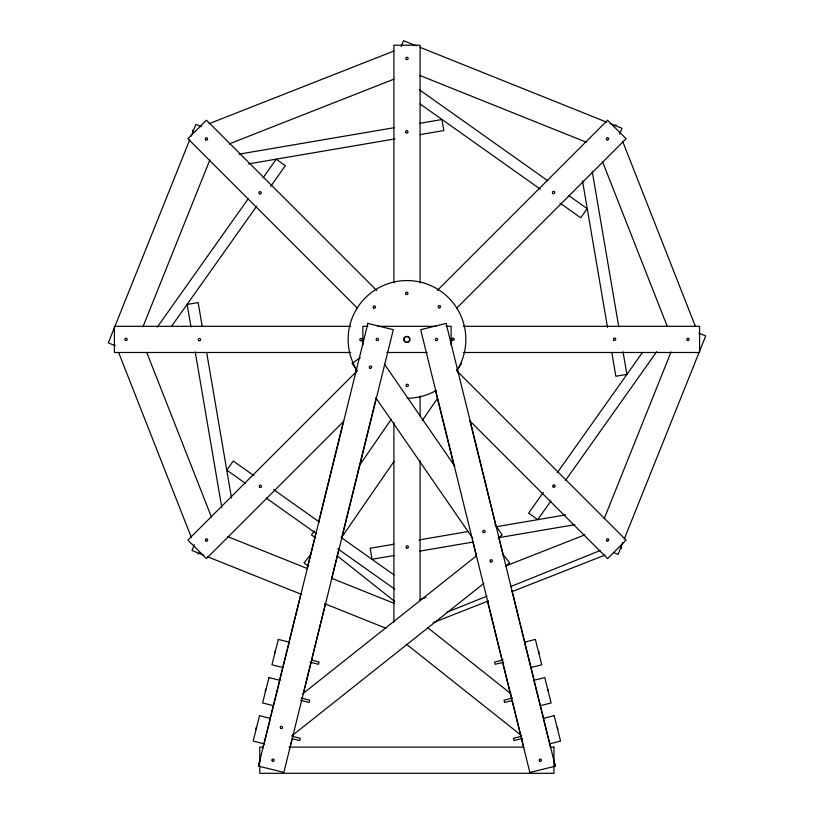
<?xml version="1.0" encoding="UTF-8"?>
<svg xmlns="http://www.w3.org/2000/svg" width="814" height="814" viewBox="0 0 814 814"><rect width="100%" height="100%" fill="white"/><g stroke="black" fill="none" stroke-linecap="round" stroke-linejoin="round"><path stroke-width="1.22" d="M258.445 766.198L259.961 760.032M263.003 747.7L263.919 744.006M270.299 718.101L273.341 705.769M279.426 681.104L282.763 667.531M288.848 642.867L301.007 593.538M307.092 568.864L315.913 533.099M318.65 521.998L343.579 420.869M355.128 374.002L356.349 369.068M289.947 747.801L292.073 739.173M292.684 736.701L293.294 734.238M303.327 693.538L310.928 662.698M311.538 660.235L325.519 603.5M331.603 578.835L338.899 549.236M341.636 538.135L375.997 398.768M274.603 653.235L275.163 651.007M265.222 691.371L265.781 689.143M255.789 729.507L256.349 727.268M189.764 139.713L108.293 342.898L115.242 345.685M191.178 136.182L195.889 124.44L201.679 126.76M142.959 326.811L209.829 160.022M194.353 544.729L192.033 550.518L203.785 555.219M401.18 46.49L403.5 40.7L416.422 45.879M619.647 134.086L621.967 128.297L610.215 123.586M604.171 518.783L671.041 352.004M622.822 542.623L618.111 554.365L613.481 552.513M624.236 539.102L705.707 335.907L698.758 333.119M314.367 530.809L311.497 534.971L315.598 537.81M359.625 465.17L391.239 419.322M341.666 537.332L394.118 461.273M422.14 420.645L437.23 398.768M457.346 369.587L461.65 363.339M157.275 327.147L248.341 198.596M263.034 177.869L276.251 159.208L285.368 165.669L270.686 186.406M171.54 326.353L256.725 206.095M543.314 492.409L528.632 513.135L537.749 519.607L550.966 500.946M557.275 472.71L642.46 352.462M565.659 480.209L656.725 351.668M311.019 554.11L304.039 562.901L308.007 566.056M437.281 290.506L607.58 120.197L626.098 138.716L456.685 308.13M357.315 370.685L187.902 540.089L206.42 558.608L343.559 421.469M302.727 693.803L476.516 555.799M292.195 735.602L483.862 583.404M505.708 566.056L509.686 562.901L502.706 554.11M360.276 357.682L352.065 363.339L357.102 370.635A58.842 58.842 0 0 1 368.65 294.77A58.842 58.842 0 0 1 445.35 294.77A58.842 58.842 0 0 1 456.898 370.594M498.117 537.81L502.228 534.971L495.044 524.552M446.947 612.25L487.016 596.113M510.592 586.619L600.172 550.539M208.944 123.759L393.834 51.058M229.121 143.956L393.996 79.131M613.848 125.773L616.167 124.857M197.833 553.947L200.152 553.032M420.004 599.684L425.895 597.364M505.972 565.872L584.879 534.849M433.119 622.659L488.471 600.895M512.026 591.636L605.056 555.056M503.184 659.879L494.647 662.026L495.217 664.285L503.764 662.169M512.566 698.025L504.029 700.172L504.599 702.431L511.925 700.61M540.282 705.687L551.129 702.96L544.739 677.563L533.892 680.29L543.386 718.019M520.777 736.456L513.461 738.298L514.031 740.557L522.568 738.43M239.082 154.151L394.373 127.656M419.424 123.382L441.961 119.526L443.844 130.555L420.055 134.615M248.484 163.889L395.004 138.889M393.945 544.2L370.156 548.26L372.039 559.279L394.576 555.433M418.996 539.926L467.836 531.593M496.642 526.668L565.516 514.916M419.627 551.159L473.473 541.971M498.524 537.698L574.918 524.654M350.712 326.312L114.408 326.312L114.408 352.493L350.712 352.493M367.908 326.312L362.871 326.312L362.871 345.014M378.001 326.312L435.999 326.312M446.092 326.312L451.129 326.312L451.129 345.014M463.288 326.312L699.592 326.312L699.592 352.493L463.288 352.493M386.823 352.493L427.177 352.493M263.563 747.12L259.758 747.12L259.758 763.329M288.919 747.12L523.534 747.12M550.162 747.12L553.968 747.12M311.752 660.185L319.068 662.026L318.498 664.285L309.951 662.169M301.149 698.025L309.686 700.172L309.117 702.431L300.58 700.305M291.717 736.151L300.254 738.298L299.684 740.557L292.368 738.736M419.943 47.293L606.695 122.171M419.597 75.366L586.375 142.236M227.625 536.568L307.488 568.599M332.153 578.489L394.403 603.449M207.305 556.634L301.272 594.312M324.755 603.734L385.836 628.215M419.261 89.682L547.802 180.749M568.538 195.431L587.199 208.649L580.738 217.776L560.001 203.083M420.055 103.938L540.303 189.133M253.999 475.722L233.262 461.029L226.801 470.156L245.462 483.374M273.697 489.672L319.312 521.988M341.076 537.413L393.945 574.867M266.198 498.066L315.954 533.312M337.729 548.738L394.739 589.133M337.2 555.799L394.8 601.536M427.574 627.563L510.999 693.803M406.328 644.128L521.53 735.602M376.719 290.506L206.42 120.197L187.902 138.716L357.315 308.13M456.685 370.685L626.098 540.089L607.58 558.608L469.546 420.573M384.401 364.102L454.812 466.208M375.773 397.72L472.771 538.38M622.649 141.351L695.349 326.241M602.452 161.528L667.277 326.394M620.634 546.245L621.54 548.575M192.46 130.24L193.366 132.56M146.724 352.411L211.548 517.277M118.651 352.574L191.351 537.464M538.553 651.007L539.112 653.235M547.934 689.143L548.494 691.371M557.366 727.268L557.926 729.507M457.122 369.037L458.038 372.741M470.227 422.059L495.838 525.641M498.575 536.741L503.154 555.24M511.996 591.005L524.796 642.795M530.891 667.46L534.249 681.023M549.786 743.915L550.702 747.608M554.059 761.171L555.28 766.106M435.358 390.12L453.958 465.343M472.853 541.798L476.516 556.593M487.484 600.986L502.116 660.174M502.726 662.647L511.568 698.402M512.179 700.874L521.021 736.629M521.632 739.102L523.758 747.73M592.256 171.489L618.752 326.78M623.025 351.831L626.872 374.369L615.852 376.251L611.792 352.452M582.509 180.881L607.519 327.411M202.208 326.353L198.148 302.564L187.128 304.436L190.975 326.984M206.695 352.655L231.491 497.924M195.248 352.024L221.744 507.315M553.958 747.12L553.968 773.3L259.758 773.3L259.758 765.821M420.095 282.855L420.095 45.197L393.905 45.197L393.905 282.855M420.095 395.96L420.095 416.29M420.095 460.775L420.095 600.569M393.905 422.649L393.905 622.171M436.131 390.527A58.842 58.842 0 0 1 407 398.25M406.186 342.297A2.941 2.941 0 0 1 404.263 337.779A2.941 2.941 0 0 1 409.177 337.779A2.941 2.941 0 0 1 407.254 342.297M367.877 323.412L258.445 766.106L283.862 772.394L393.294 329.69L367.877 323.412M278.357 639.428L271.968 664.814L282.804 667.541L289.204 642.154L278.357 639.428M268.986 677.563L262.586 702.96L273.433 705.687L279.823 680.29L268.986 677.563M259.554 715.689L253.154 741.086L264.001 743.813L270.39 718.426L259.554 715.689M535.358 639.428L524.511 642.154L530.911 667.541L541.748 664.814L535.358 639.428M554.161 715.689L543.325 718.426L549.715 743.813L560.561 741.086L554.161 715.689M446.123 323.433L420.696 329.701L529.853 772.466L555.28 766.198L446.123 323.433M490.547 561.874A1.18 1.18 0 0 0 492.348 560.927A1.18 1.18 0 0 0 490.628 559.839A1.18 1.18 0 0 0 490.547 561.874M607 540.903A1.18 1.18 0 0 0 608.76 539.886A1.18 1.18 0 0 0 607 538.868A1.18 1.18 0 0 0 607 540.903M205.932 541.005A1.18 1.18 0 0 0 207.692 539.987A1.18 1.18 0 0 0 205.932 538.97A1.18 1.18 0 0 0 205.932 541.005M205.83 139.947A1.18 1.18 0 0 0 207.59 138.929A1.18 1.18 0 0 0 205.83 137.902A1.18 1.18 0 0 0 205.83 139.947M687.382 340.425A1.18 1.18 0 0 0 689.143 339.407A1.18 1.18 0 0 0 687.382 338.39A1.18 1.18 0 0 0 687.382 340.425M125.448 340.425A1.18 1.18 0 0 0 127.208 339.407A1.18 1.18 0 0 0 125.448 338.39A1.18 1.18 0 0 0 125.448 340.425M606.888 139.835A1.18 1.18 0 0 0 608.658 138.818A1.18 1.18 0 0 0 606.888 137.8A1.18 1.18 0 0 0 606.888 139.835M406.339 59.412A1.18 1.18 0 0 0 408.17 58.516A1.18 1.18 0 0 0 406.481 57.377A1.18 1.18 0 0 0 406.339 59.412M406.125 132.814A1.18 1.18 0 0 0 407.967 131.929A1.18 1.18 0 0 0 406.278 130.779A1.18 1.18 0 0 0 406.125 132.814M259.493 193.803A1.18 1.18 0 0 0 261.253 192.786A1.18 1.18 0 0 0 259.493 191.768A1.18 1.18 0 0 0 259.493 193.803M198.85 340.639A1.18 1.18 0 0 0 200.61 339.611A1.18 1.18 0 0 0 198.85 338.593A1.18 1.18 0 0 0 198.85 340.639M259.788 487.342A1.18 1.18 0 0 0 261.559 486.324A1.18 1.18 0 0 0 259.788 485.307A1.18 1.18 0 0 0 259.788 487.342M406.624 547.985A1.18 1.18 0 0 0 408.384 546.967A1.18 1.18 0 0 0 406.624 545.95A1.18 1.18 0 0 0 406.624 547.985M553.327 487.047A1.18 1.18 0 0 0 555.097 486.019A1.18 1.18 0 0 0 553.327 485.002A1.18 1.18 0 0 0 553.327 487.047M613.97 340.211A1.18 1.18 0 0 0 615.74 339.194A1.18 1.18 0 0 0 613.97 338.176A1.18 1.18 0 0 0 613.97 340.211M553.032 193.508A1.18 1.18 0 0 0 554.792 192.491A1.18 1.18 0 0 0 553.032 191.463A1.18 1.18 0 0 0 553.032 193.508M406.196 294.424A1.18 1.18 0 0 0 407.967 293.406A1.18 1.18 0 0 0 406.196 292.379A1.18 1.18 0 0 0 406.196 294.424M373.738 308.048A1.18 1.18 0 0 0 375.498 307.031A1.18 1.18 0 0 0 373.738 306.003A1.18 1.18 0 0 0 373.738 308.048M360.409 340.639A1.18 1.18 0 0 0 362.179 339.611A1.18 1.18 0 0 0 360.409 338.593A1.18 1.18 0 0 0 360.409 340.639M406.624 386.426A1.18 1.18 0 0 0 408.384 385.409A1.18 1.18 0 0 0 406.624 384.391A1.18 1.18 0 0 0 406.624 386.426M452.411 340.211A1.18 1.18 0 0 0 454.181 339.194A1.18 1.18 0 0 0 452.411 338.176A1.18 1.18 0 0 0 452.411 340.211M438.787 307.743A1.18 1.18 0 0 0 440.557 306.725A1.18 1.18 0 0 0 438.787 305.708A1.18 1.18 0 0 0 438.787 307.743M539.733 761.232A1.18 1.18 0 0 0 541.503 760.215A1.18 1.18 0 0 0 539.733 759.197A1.18 1.18 0 0 0 539.733 761.232M280.84 728.469A1.18 1.18 0 0 0 282.6 727.451A1.18 1.18 0 0 0 280.84 726.434A1.18 1.18 0 0 0 280.84 728.469M272.415 761.232A1.18 1.18 0 0 0 274.186 760.215A1.18 1.18 0 0 0 272.415 759.197A1.18 1.18 0 0 0 272.415 761.232M405.525 341.951A2.941 2.941 0 0 0 409.941 339.407A2.941 2.941 0 0 0 405.525 336.854A2.941 2.941 0 0 0 405.525 341.951M369.892 368.203A1.18 1.18 0 0 0 371.662 367.185A1.18 1.18 0 0 0 369.892 366.168A1.18 1.18 0 0 0 369.892 368.203M376.74 340.506A1.18 1.18 0 0 0 378.5 339.489A1.18 1.18 0 0 0 376.74 338.471A1.18 1.18 0 0 0 376.74 340.506M435.907 340.506A1.18 1.18 0 0 0 437.667 339.489A1.18 1.18 0 0 0 435.907 338.471A1.18 1.18 0 0 0 435.907 340.506M483.302 532.498A1.18 1.18 0 0 0 485.113 531.562A1.18 1.18 0 0 0 483.394 530.463A1.18 1.18 0 0 0 483.302 532.498"/></g></svg>
